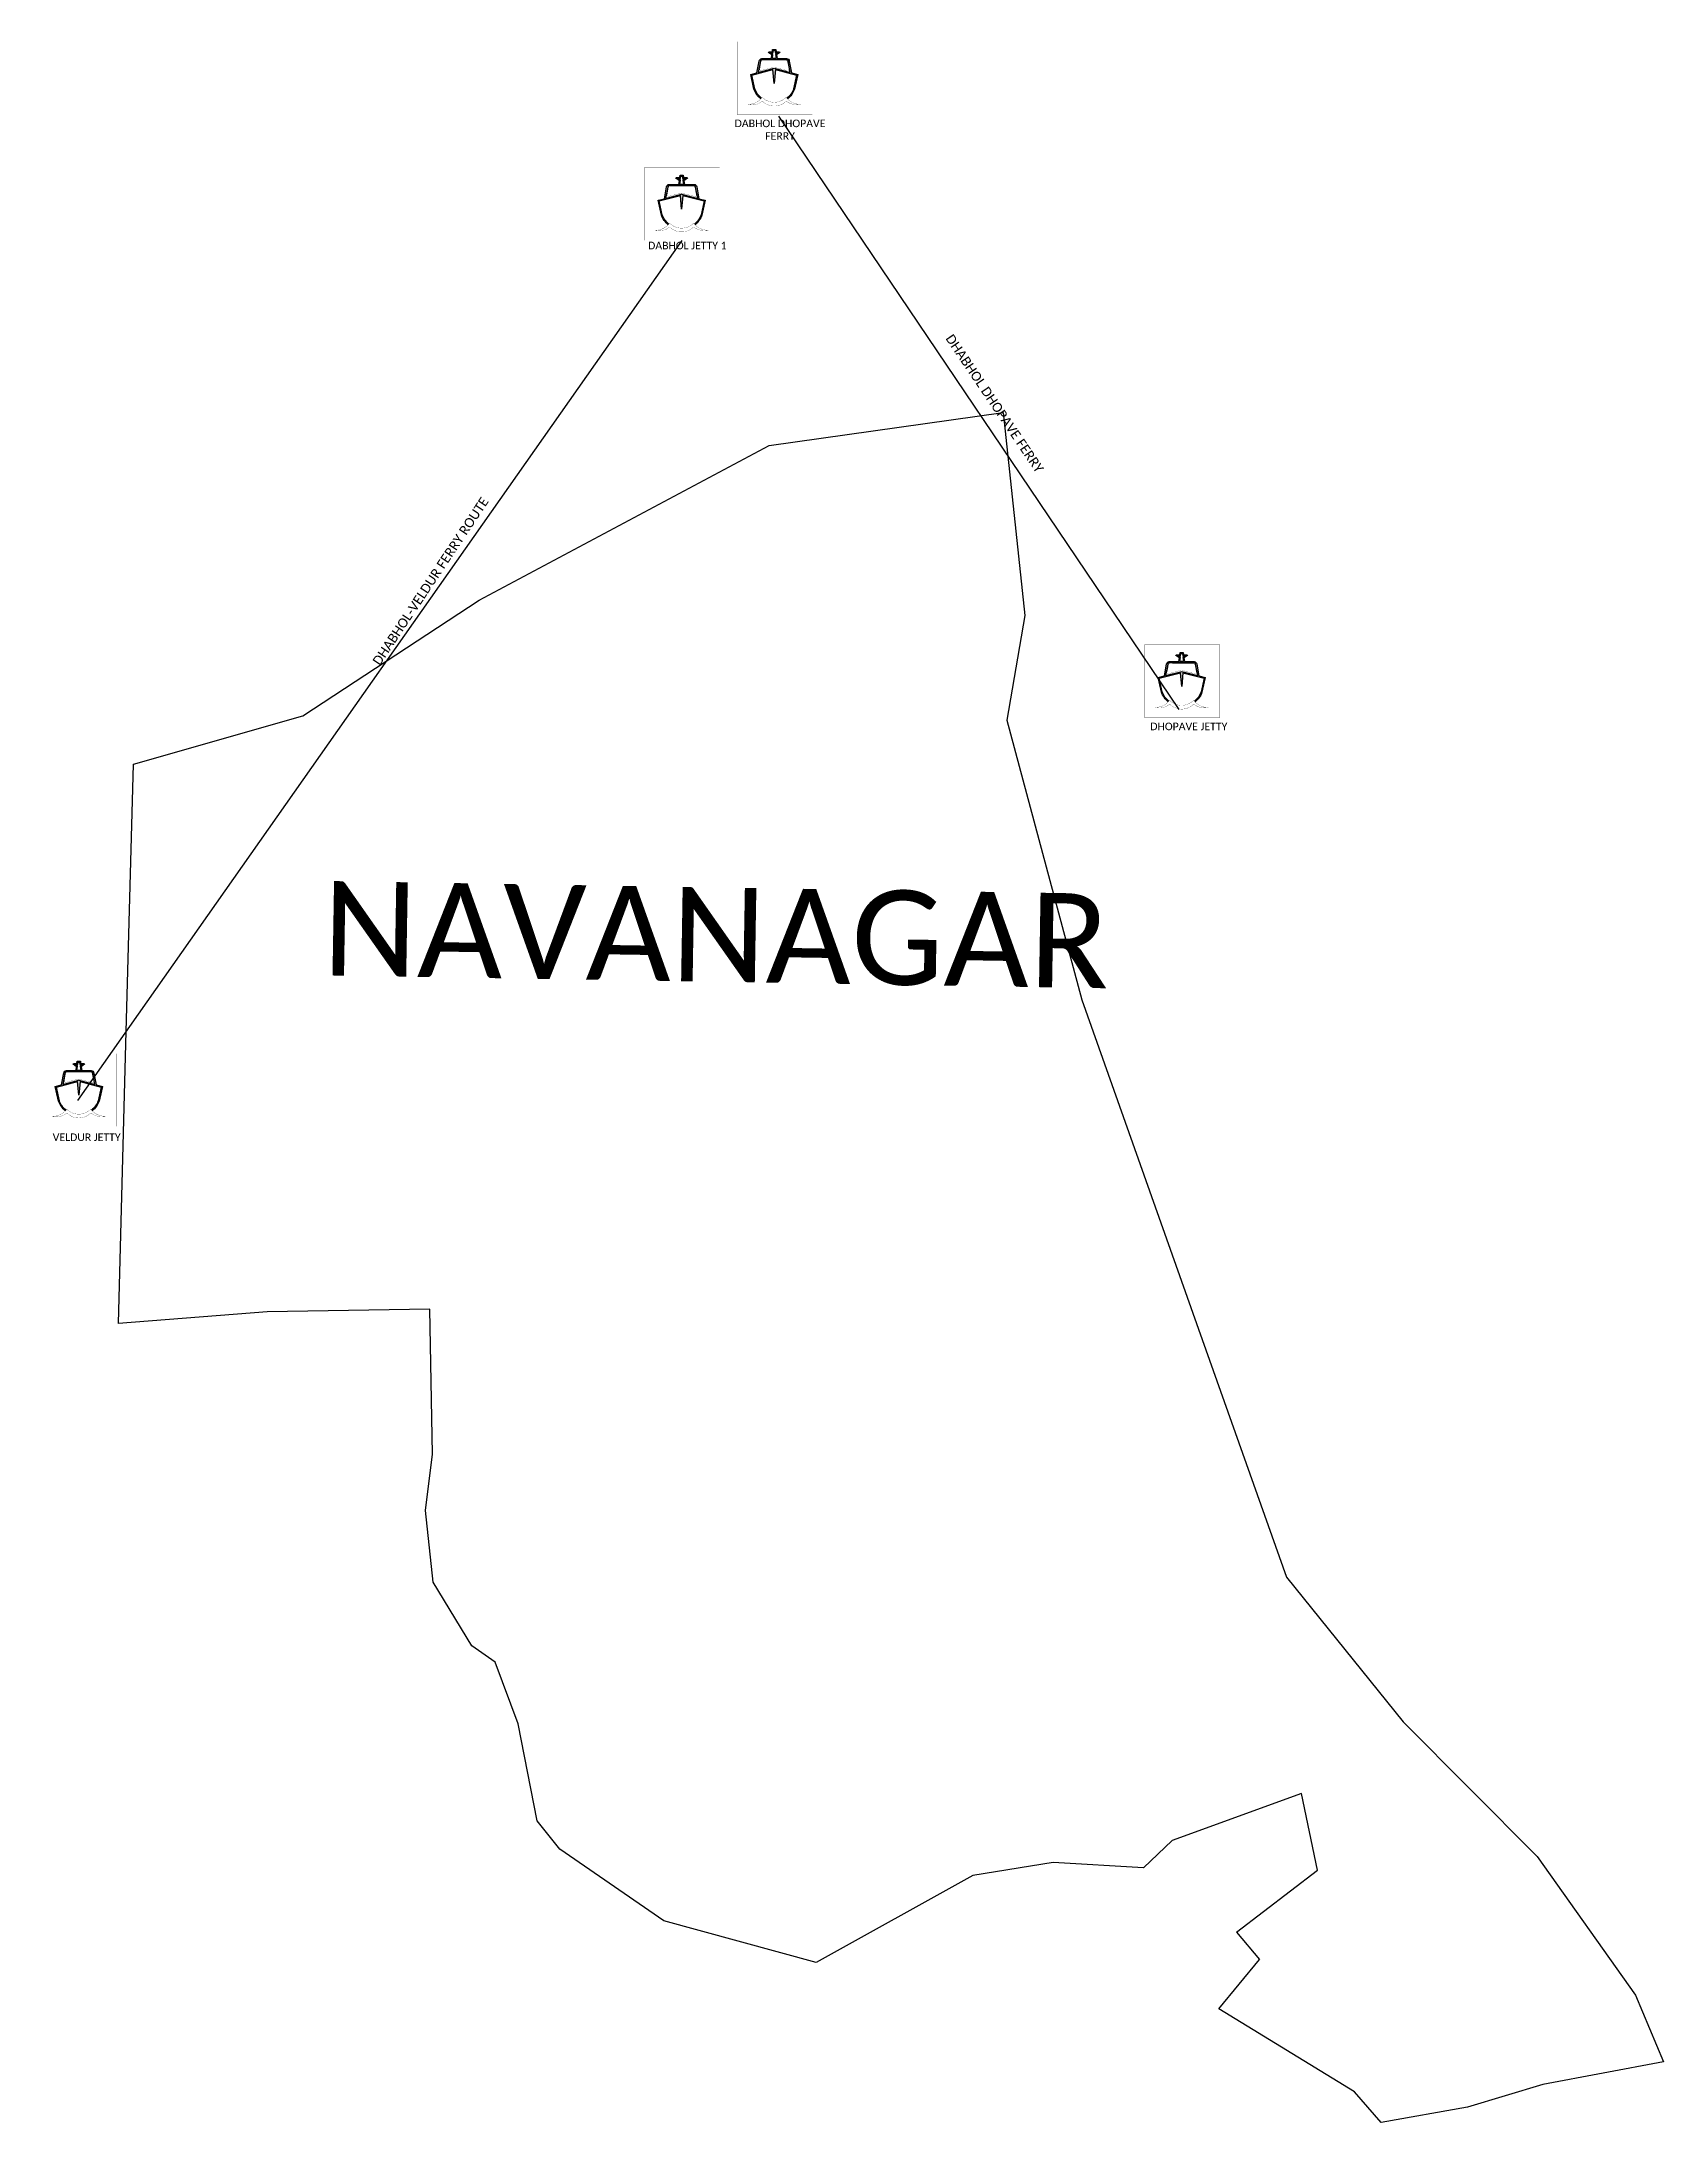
# Model space of a CAD drawing. Header units: metres. Extents: x 305835 to 307553, y 1943168 to 1945372.
import ezdxf

# ---------------------------------------------------------------- set-up
doc = ezdxf.new("R2010")
doc.units = ezdxf.units.M
for name, color, linetype in [('FERRY', 14, 'Continuous'), ('FERRY ROUTE', 5, 'Continuous'), ('FERRY ROUTE TEXT', 7, 'Continuous'), ('JETTY TEXT', 7, 'Continuous'), ('VILLAGE NAME', 250, 'Continuous')]:
    doc.layers.add(name, color=color, linetype=linetype)
doc.styles.get("Standard").update_dxf_attribs({"font": 'calibri.ttf'})
doc.linetypes.add('FENCELINE2', pattern='A,0.25,-0.1,[132,ltypeshp.shx,S=0.1,R=0,X=-0.1,Y=0],-0.1,1', length=1.45)

# ---------------------------------------------------------------- blocks, each defined once
blk = doc.blocks.new('TUYJYHJ')
h = blk.add_hatch(color=256)
h.dxf.hatch_style = 1
h.paths.add_polyline_path([(-17427, 33760, 0.3927863), (-17566, 33889), (-18045, 33889), (-18075, 34080), (-17901, 34205), (-17918, 34237), (-18098, 34237), (-18112, 34354), (-18272, 34355), (-18285, 34236), (-18465, 34234), (-18482, 34202), (-18306, 34078), (-18333, 33889), (-18821, 33889, 0.3808527), (-18952, 33762), (-19066, 33168), (-19383, 33085), (-19217, 32340, 0.1416171), (-18869, 31851, 0.0136089), (-18837, 31886, -0.1415696), (-19171, 32353), (-19326, 33051), (-18254, 33330), (-18191, 32633), (-18127, 33330), (-17055, 33051), (-17210, 32353, -0.1421711), (-17546, 31885, 0.0134174), (-17514, 31849, 0.1421217), (-17165, 32340), (-16999, 33085), (-17315, 33168)])
h.paths.add_polyline_path([(-17377, 33184), (-18191, 33396), (-19003, 33184), (-18894, 33755, -0.3875835), (-18819, 33831), (-17566, 33831, -0.4030462), (-17485, 33753)], flags=16)
h.paths.add_polyline_path([(-17522, 33276), (-18153, 33444, 0.1099752), (-18246, 33444), (-18863, 33280, -0.3953326), (-18920, 33345), (-18859, 33724, -0.2949015), (-18804, 33783), (-17594, 33782, -0.3365152), (-17524, 33736), (-17447, 33341, -0.3840616)], flags=0)
h.paths.add_polyline_path([(-18093, 33889), (-18286, 33889), (-18255, 34100), (-18379, 34188), (-18243, 34190), (-18230, 34308), (-18154, 34307), (-18140, 34190), (-18003, 34190), (-18126, 34101)], flags=16)
at = {"const_width": 10}
blk.add_lwpolyline([(-20070, 34743), (-16263, 34743), (-16263, 31059), (-20070, 31059)], close=True, dxfattribs=at)
at = {"flags": 128}
for points in [[(-18869, 31851, -0.1416171), (-19217, 32340), (-19383, 33085), (-19066, 33168), (-18952, 33762, -0.3808527), (-18821, 33889), (-18333, 33889), (-18306, 34078), (-18482, 34202), (-18465, 34234), (-18285, 34236), (-18272, 34355), (-18112, 34354), (-18112, 34354), (-18098, 34237), (-17918, 34237), (-17901, 34205), (-18075, 34080), (-18045, 33889), (-17565, 33889), (-17565, 33889, -0.3919775), (-17427, 33760), (-17315, 33168), (-16999, 33085), (-17165, 32340, -0.1421217), (-17514, 31849)], [(-17377, 33184), (-17485, 33753, 0.4019781), (-17565, 33831), (-18819, 33831, 0.3875835), (-18894, 33755), (-19003, 33184)], [(-18837, 31886, -0.1415696), (-19171, 32353), (-19326, 33051), (-18254, 33330)], [(-18127, 33330), (-17055, 33051), (-17210, 32353, -0.1421711), (-17546, 31885)]]:
    blk.add_lwpolyline(points, format="xyb", dxfattribs=at)
at = {"const_width": 10, "flags": 128}
blk.add_lwpolyline([(-17594, 33782, -0.3365152), (-17524, 33736), (-17447, 33341, -0.3840616), (-17522, 33276), (-18153, 33444, 0.1099752), (-18246, 33444), (-18863, 33280, -0.3953326), (-18920, 33345), (-18859, 33724, -0.2949015), (-18804, 33783)], format="xyb", close=True, dxfattribs=at)
at = {"flags": 128}
for points in [[(-18286, 33889), (-18255, 34100), (-18379, 34188), (-18243, 34190), (-18230, 34308), (-18154, 34307), (-18140, 34190), (-18003, 34190), (-18126, 34101), (-18093, 33889)], [(-18093, 33889), (-18286, 33889)], [(-19003, 33184), (-18191, 33396), (-17377, 33184)], [(-18127, 33330), (-18191, 32633), (-18254, 33330)]]:
    blk.add_lwpolyline(points, dxfattribs=at)
at = {"const_width": 10}
blk.add_lwpolyline([(-19531, 31574, 0.2463985), (-18801, 31932, 0.4206168), (-17584, 31932, 0.244555), (-16847, 31572, -0.2283367), (-17585, 31739, -0.420789), (-18798, 31742, -0.2663096)], format="xyb", close=True, dxfattribs=at)

msp = doc.modelspace()

# ---------------------------------------------------------------- linework, layer by layer
at = {"color": 3, "flags": 128}
for points in [[(305932.1, 1944606.6), (306111.6, 1944657.7), (306298.4, 1944780.2), (306452, 1944862.1), (306605.6, 1944943.9), (306853.6, 1944979), (306876.5, 1944763.8), (306857.5, 1944653.2), (306937, 1944356.8), (307064.5, 1943997.2), (307153.8, 1943745.4), (307277.6, 1943592.1), (307419.3, 1943449.4), (307523.7, 1943302.5), (307553.2, 1943232), (307425.3, 1943207.9), (307345.5, 1943184.2), (307254.3, 1943167.9), (307225.9, 1943200.4), (307082, 1943288.1), (307125.1, 1943340.5)], [(307100.8, 1943369.4), (307186.8, 1943435.1), (307169.6, 1943516.4), (307032.7, 1943466.5), (307002.3, 1943437.7), (306906.8, 1943443.1), (306821.4, 1943429.4), (306655.5, 1943337.2), (306494.2, 1943381.4), (306384, 1943457.3), (306359.8, 1943487.2), (306339.8, 1943590.1), (306315.5, 1943655.3), (306290.7, 1943672.8), (306249.6, 1943740.1), (306241.8, 1943815.9), (306248.9, 1943875.5), (306246.2, 1944029.2), (306073.9, 1944026.3), (305916.2, 1944014), (305924.2, 1944310.3), (305932.1, 1944606.6)], [(307100.8, 1943369.4), (307125.1, 1943340.5)]]:
    msp.add_lwpolyline(points, dxfattribs=at)
at = {"layer": 'FERRY ROUTE', "linetype": 'FENCELINE2', "ltscale": 10, "flags": 128}
for points in [[(306615.7, 1945292.6), (307039.7, 1944664.4)], [(305873.2, 1944250.2), (306513.5, 1945161.2)]]:
    msp.add_lwpolyline(points, dxfattribs=at)

# ---------------------------------------------------------------- block references
at = {"layer": 'FERRY', "xscale": 0.02092173326801607, "yscale": 0.02092173326801607, "zscale": 0.02092173326801607}
for p in [(306991.7, 1944644.7), (306893.6, 1944511.4), (307423.4, 1944006), (306254.9, 1943573)]:
    msp.add_blockref('TUYJYHJ', p, dxfattribs=at)

# ---------------------------------------------------------------- texts
at = {"layer": 'FERRY ROUTE TEXT', "char_height": 10, "attachment_point": 1}
for s, width, insert, rotation in [('DHABHOL DHOPAVE FERRY', 229.759, (306800.5, 1945062.9), 303.9976), ('DHABHOL-VELDUR FERRY ROUTE', 386.758, (306184.9, 1944715.7), 56.4429)]:
    msp.add_mtext_dynamic_manual_height_columns(s, width=width, gutter_width=1, heights=[0], dxfattribs=dict(at, insert=insert, rotation=rotation))
at = {"layer": 'JETTY TEXT', "char_height": 8, "attachment_point": 1}
for s, insert in [('\\pxqc;DABHOL DHOPAVE FERRY ', (306562, 1945289.1)), ('\\pxqc; DHOPAVE JETTY', (306993.7, 1944650.4))]:
    msp.add_mtext_dynamic_manual_height_columns(s, width=110.496, gutter_width=1, heights=[32.1], dxfattribs=dict(at, insert=insert))
for s, insert, width in [('\\pxqc;DABHOL JETTY 1', (306463.1, 1945159.7), 111.906), ('\\pxqc;VELDUR JETTY', (305838.1, 1944215.3), 89.045)]:
    msp.add_mtext(s, dxfattribs=dict(at, insert=insert, width=width))
at = {"layer": 'VILLAGE NAME', "insert": (306133.5, 1944482.8), "char_height": 100, "attachment_point": 1, "rotation": 359.0535}
msp.add_mtext_dynamic_manual_height_columns('{\\fCalibri|b0|i0|c0|p34;NAVANAGAR}', width=298.894, gutter_width=1398, heights=[0], dxfattribs=at)

doc.saveas('drawing.dxf')
